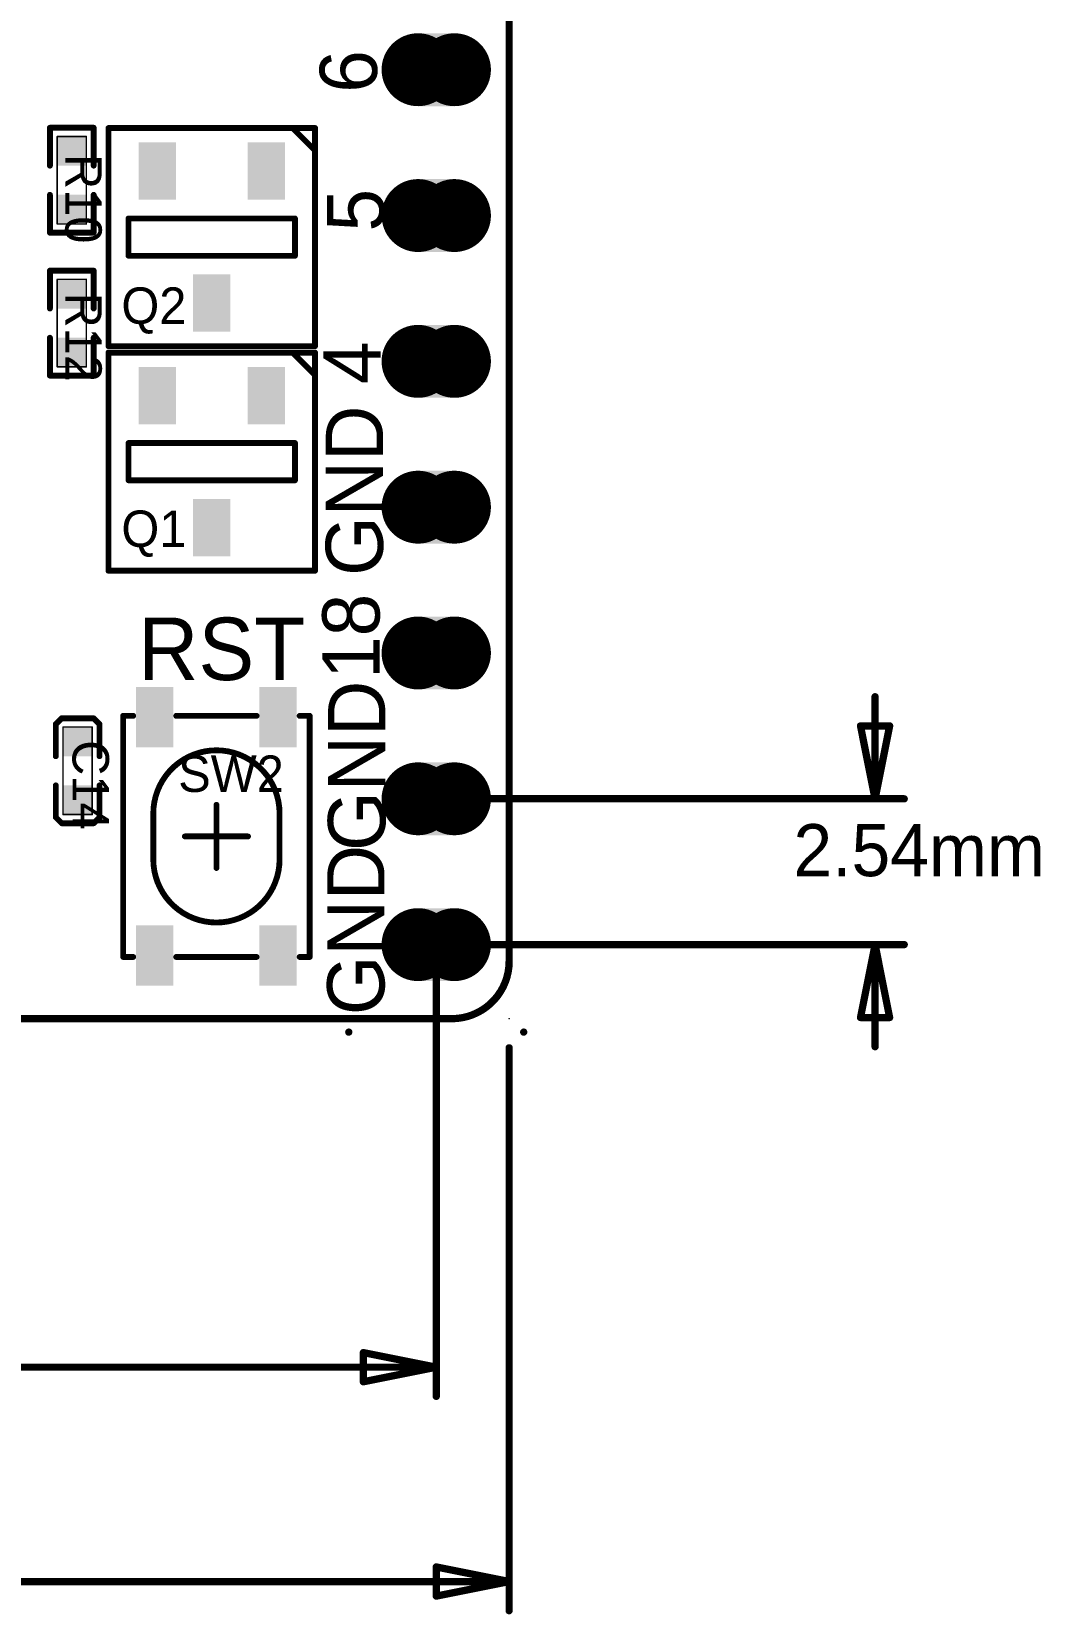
# Model space of a CAD drawing. Extents: x -12.2 to 34.7, y -17.8 to 44.3.
# Drawn here: x 17.08 to 34.66, y -10.38 to 17.19 of the extents above; entities that cross this region are included whole.
import ezdxf
from ezdxf.enums import TextEntityAlignment as Align

# ---------------------------------------------------------------- set-up
doc = ezdxf.new("R2010")
doc.units = 0
doc.header["$MEASUREMENT"] = 0
for name, color, linetype in [('2DLINES_1', 5, 'Continuous'), ('2DLINES_ALL', 2, 'Continuous'), ('BOARD_OUTLINE', 1, 'Continuous'), ('LAYER_125', 3, 'Continuous'), ('LAYNR3', 1, 'Continuous'), ('PADLAYER_TOP', 160, 'Continuous'), ('PLACEMENT_OUTLINE_BOTTOM', 11, 'Continuous'), ('PLACEMENT_OUTLINE_TOP', 6, 'Continuous'), ('TEXT_1', 1, 'Continuous')]:
    doc.layers.add(name, color=color, linetype=linetype)

msp = doc.modelspace()

# ---------------------------------------------------------------- linework, layer by layer
at = {"layer": '2DLINES_1', "const_width": 0.1016}
for points in [[(18.161, 15.5194), (17.399, 15.5194)], [(17.399, 15.5194), (17.399, 14.859)], [(18.161, 14.859), (18.161, 15.5194)], [(18.4184, 15.5144), (18.4184, 11.7144)], [(22.0184, 15.5144), (18.4184, 15.5144)], [(18.4184, 11.7144), (18.4184, 15.5144)], [(18.4184, 15.5144), (22.0184, 15.5144)], [(21.63318, 15.5067), (22.01418, 15.1257)], [(22.0184, 11.7144), (22.0184, 15.5144)], [(22.0184, 15.5144), (22.0184, 11.7144)], [(17.399, 13.6906), (17.399, 14.351)], [(18.161, 14.351), (18.161, 13.6906)], [(18.7684, 13.9394), (18.7684, 13.2894)], [(21.6684, 13.9394), (18.7684, 13.9394)], [(21.6684, 13.2894), (21.6684, 13.9394)], [(18.161, 13.6906), (17.399, 13.6906)], [(18.7684, 13.2894), (21.6684, 13.2894)], [(17.399, 12.3698), (17.399, 13.0302)], [(17.399, 13.0302), (18.161, 13.0302)], [(18.161, 13.0302), (18.161, 12.3698)], [(17.399, 11.8618), (17.399, 11.2014)], [(18.161, 11.2014), (18.161, 11.8618)], [(18.4184, 11.7144), (22.0184, 11.7144)], [(22.0184, 11.7144), (18.4184, 11.7144)], [(18.4184, 11.6028), (18.4184, 7.8028)], [(22.0184, 11.6028), (18.4184, 11.6028)], [(18.4184, 7.8028), (18.4184, 11.6028)], [(18.4184, 11.6028), (22.0184, 11.6028)], [(21.63318, 11.5951), (22.01418, 11.2141)], [(22.0184, 7.8028), (22.0184, 11.6028)], [(22.0184, 11.6028), (22.0184, 7.8028)], [(17.399, 11.2014), (18.161, 11.2014)], [(18.7684, 10.0278), (18.7684, 9.3778)], [(21.6684, 10.0278), (18.7684, 10.0278)], [(21.6684, 9.3778), (21.6684, 10.0278)], [(18.7684, 9.3778), (21.6684, 9.3778)], [(18.4184, 7.8028), (22.0184, 7.8028)], [(22.0184, 7.8028), (18.4184, 7.8028)], [(17.6022, 5.2324), (17.5006, 5.1308)], [(18.161, 5.2324), (17.6022, 5.2324)], [(18.2626, 5.1308), (18.161, 5.2324)], [(18.675, 5.275), (18.675, 1.075)], [(18.675, 5.275), (18.85, 5.275)], [(21, 5.275), (19.6, 5.275)], [(21.75, 5.275), (21.925, 5.275)], [(21.925, 1.075), (21.925, 5.275)], [(17.5006, 5.1308), (17.5006, 4.572)], [(18.2626, 4.572), (18.2626, 5.1308)], [(17.5006, 3.5085), (17.5006, 4.064)], [(18.2626, 4.064), (18.2626, 3.5052)], [(20.3, 2.625), (20.3, 3.725)], [(17.6055, 3.4036), (17.5006, 3.5085)], [(18.16125, 3.4036), (17.6055, 3.4036)], [(18.2626, 3.5052), (18.16125, 3.4036)], [(19.75, 3.175), (20.85, 3.175)], [(18.675, 1.075), (18.85, 1.075)], [(19.6, 1.075), (21, 1.075)], [(21.75, 1.075), (21.925, 1.075)]]:
    msp.add_lwpolyline(points, dxfattribs=at)
at = {"layer": '2DLINES_1', "const_width": 0.0508}
for points in [[(17.3736, 15.5194, 1), (17.4244, 15.5194, 1)], [(17.3736, 15.5194, 1), (17.4244, 15.5194, 1)], [(18.1356, 15.5194, 1), (18.1864, 15.5194, 1)], [(18.1356, 15.5194, 1), (18.1864, 15.5194, 1)], [(18.393, 15.5144, 1), (18.4438, 15.5144, 1)], [(18.393, 15.5144, 1), (18.4438, 15.5144, 1)], [(18.393, 15.5144, 1), (18.4438, 15.5144, 1)], [(18.393, 15.5144, 1), (18.4438, 15.5144, 1)], [(21.60778, 15.5067, 1), (21.65858, 15.5067, 1)], [(21.993, 15.5144, 1), (22.0438, 15.5144, 1)], [(21.993, 15.5144, 1), (22.0438, 15.5144, 1)], [(21.993, 15.5144, 1), (22.0438, 15.5144, 1)], [(21.993, 15.5144, 1), (22.0438, 15.5144, 1)], [(21.98878, 15.1257, 1), (22.03958, 15.1257, 1)], [(17.3736, 14.859, 1), (17.4244, 14.859, 1)], [(18.1356, 14.859, 1), (18.1864, 14.859, 1)], [(17.3736, 14.351, 1), (17.4244, 14.351, 1)], [(18.1356, 14.351, 1), (18.1864, 14.351, 1)], [(18.743, 13.9394, 1), (18.7938, 13.9394, 1)], [(18.743, 13.9394, 1), (18.7938, 13.9394, 1)], [(21.643, 13.9394, 1), (21.6938, 13.9394, 1)], [(21.643, 13.9394, 1), (21.6938, 13.9394, 1)], [(17.3736, 13.6906, 1), (17.4244, 13.6906, 1)], [(17.3736, 13.6906, 1), (17.4244, 13.6906, 1)], [(18.1356, 13.6906, 1), (18.1864, 13.6906, 1)], [(18.1356, 13.6906, 1), (18.1864, 13.6906, 1)], [(18.743, 13.2894, 1), (18.7938, 13.2894, 1)], [(18.743, 13.2894, 1), (18.7938, 13.2894, 1)], [(21.643, 13.2894, 1), (21.6938, 13.2894, 1)], [(21.643, 13.2894, 1), (21.6938, 13.2894, 1)], [(17.3736, 13.0302, 1), (17.4244, 13.0302, 1)], [(17.3736, 13.0302, 1), (17.4244, 13.0302, 1)], [(18.1356, 13.0302, 1), (18.1864, 13.0302, 1)], [(18.1356, 13.0302, 1), (18.1864, 13.0302, 1)], [(17.3736, 12.3698, 1), (17.4244, 12.3698, 1)], [(18.1356, 12.3698, 1), (18.1864, 12.3698, 1)], [(17.3736, 11.8618, 1), (17.4244, 11.8618, 1)], [(18.1356, 11.8618, 1), (18.1864, 11.8618, 1)], [(18.393, 11.7144, 1), (18.4438, 11.7144, 1)], [(18.393, 11.7144, 1), (18.4438, 11.7144, 1)], [(18.393, 11.7144, 1), (18.4438, 11.7144, 1)], [(18.393, 11.7144, 1), (18.4438, 11.7144, 1)], [(18.393, 11.6028, 1), (18.4438, 11.6028, 1)], [(18.393, 11.6028, 1), (18.4438, 11.6028, 1)], [(18.393, 11.6028, 1), (18.4438, 11.6028, 1)], [(18.393, 11.6028, 1), (18.4438, 11.6028, 1)], [(21.60778, 11.5951, 1), (21.65858, 11.5951, 1)], [(21.993, 11.7144, 1), (22.0438, 11.7144, 1)], [(21.993, 11.7144, 1), (22.0438, 11.7144, 1)], [(21.993, 11.7144, 1), (22.0438, 11.7144, 1)], [(21.993, 11.7144, 1), (22.0438, 11.7144, 1)], [(21.993, 11.6028, 1), (22.0438, 11.6028, 1)], [(21.993, 11.6028, 1), (22.0438, 11.6028, 1)], [(21.993, 11.6028, 1), (22.0438, 11.6028, 1)], [(21.993, 11.6028, 1), (22.0438, 11.6028, 1)], [(17.3736, 11.2014, 1), (17.4244, 11.2014, 1)], [(17.3736, 11.2014, 1), (17.4244, 11.2014, 1)], [(18.1356, 11.2014, 1), (18.1864, 11.2014, 1)], [(18.1356, 11.2014, 1), (18.1864, 11.2014, 1)], [(21.98878, 11.2141, 1), (22.03958, 11.2141, 1)], [(18.743, 10.0278, 1), (18.7938, 10.0278, 1)], [(18.743, 10.0278, 1), (18.7938, 10.0278, 1)], [(21.643, 10.0278, 1), (21.6938, 10.0278, 1)], [(21.643, 10.0278, 1), (21.6938, 10.0278, 1)], [(18.743, 9.3778, 1), (18.7938, 9.3778, 1)], [(18.743, 9.3778, 1), (18.7938, 9.3778, 1)], [(21.643, 9.3778, 1), (21.6938, 9.3778, 1)], [(21.643, 9.3778, 1), (21.6938, 9.3778, 1)], [(18.393, 7.8028, 1), (18.4438, 7.8028, 1)], [(18.393, 7.8028, 1), (18.4438, 7.8028, 1)], [(18.393, 7.8028, 1), (18.4438, 7.8028, 1)], [(18.393, 7.8028, 1), (18.4438, 7.8028, 1)], [(21.993, 7.8028, 1), (22.0438, 7.8028, 1)], [(21.993, 7.8028, 1), (22.0438, 7.8028, 1)], [(21.993, 7.8028, 1), (22.0438, 7.8028, 1)], [(21.993, 7.8028, 1), (22.0438, 7.8028, 1)], [(17.5768, 5.2324, 1), (17.6276, 5.2324, 1)], [(17.5768, 5.2324, 1), (17.6276, 5.2324, 1)], [(18.1356, 5.2324, 1), (18.1864, 5.2324, 1)], [(18.1356, 5.2324, 1), (18.1864, 5.2324, 1)], [(18.6496, 5.275, 1), (18.7004, 5.275, 1)], [(18.6496, 5.275, 1), (18.7004, 5.275, 1)], [(18.8246, 5.275, 1), (18.8754, 5.275, 1)], [(19.5746, 5.275, 1), (19.6254, 5.275, 1)], [(20.9746, 5.275, 1), (21.0254, 5.275, 1)], [(21.7246, 5.275, 1), (21.7754, 5.275, 1)], [(21.8996, 5.275, 1), (21.9504, 5.275, 1)], [(21.8996, 5.275, 1), (21.9504, 5.275, 1)], [(17.4752, 5.1308, 1), (17.526, 5.1308, 1)], [(17.4752, 5.1308, 1), (17.526, 5.1308, 1)], [(18.2372, 5.1308, 1), (18.288, 5.1308, 1)], [(18.2372, 5.1308, 1), (18.288, 5.1308, 1)], [(20.2746, 4.675, 1), (20.3254, 4.675, 1)], [(20.2746, 4.675, 1), (20.3254, 4.675, 1)], [(17.4752, 4.572, 1), (17.526, 4.572, 1)], [(18.2372, 4.572, 1), (18.288, 4.572, 1)], [(17.4752, 4.064, 1), (17.526, 4.064, 1)], [(18.2372, 4.064, 1), (18.288, 4.064, 1)], [(19.1746, 3.575, 1), (19.2254, 3.575, 1)], [(19.1746, 3.575, 1), (19.2254, 3.575, 1)], [(20.2746, 3.725, 1), (20.3254, 3.725, 1)], [(21.3746, 3.575, 1), (21.4254, 3.575, 1)], [(21.3746, 3.575, 1), (21.4254, 3.575, 1)], [(17.4752, 3.5085, 1), (17.526, 3.5085, 1)], [(17.4752, 3.5085, 1), (17.526, 3.5085, 1)], [(17.5801, 3.4036, 1), (17.6309, 3.4036, 1)], [(17.5801, 3.4036, 1), (17.6309, 3.4036, 1)], [(18.13585, 3.4036, 1), (18.18665, 3.4036, 1)], [(18.13585, 3.4036, 1), (18.18665, 3.4036, 1)], [(18.2372, 3.5052, 1), (18.288, 3.5052, 1)], [(18.2372, 3.5052, 1), (18.288, 3.5052, 1)], [(19.7246, 3.175, 1), (19.7754, 3.175, 1)], [(20.8246, 3.175, 1), (20.8754, 3.175, 1)], [(19.1746, 2.775, 1), (19.2254, 2.775, 1)], [(19.1746, 2.775, 1), (19.2254, 2.775, 1)], [(21.3746, 2.775, 1), (21.4254, 2.775, 1)], [(21.3746, 2.775, 1), (21.4254, 2.775, 1)], [(20.2746, 2.625, 1), (20.3254, 2.625, 1)], [(20.2746, 1.675, 1), (20.3254, 1.675, 1)], [(20.2746, 1.675, 1), (20.3254, 1.675, 1)], [(18.6496, 1.075, 1), (18.7004, 1.075, 1)], [(18.6496, 1.075, 1), (18.7004, 1.075, 1)], [(18.8246, 1.075, 1), (18.8754, 1.075, 1)], [(19.5746, 1.075, 1), (19.6254, 1.075, 1)], [(20.9746, 1.075, 1), (21.0254, 1.075, 1)], [(21.7246, 1.075, 1), (21.7754, 1.075, 1)], [(21.8996, 1.075, 1), (21.9504, 1.075, 1)], [(21.8996, 1.075, 1), (21.9504, 1.075, 1)]]:
    msp.add_lwpolyline(points, format="xyb", close=True, dxfattribs=at)
at = {"layer": '2DLINES_1', "const_width": 0.1016}
for points in [[(19.2, 3.575, -0.414214), (20.3, 4.675, -0.414214)], [(20.3, 4.675, -0.414214), (21.4, 3.575)], [(19.2, 2.775), (19.2, 3.575, -0.414214)], [(21.4, 3.575), (21.4, 2.775, -0.414214)], [(20.3, 1.675, -0.414214), (19.2, 2.775)], [(21.4, 2.775, -0.414214), (20.3, 1.675, -0.414214)]]:
    msp.add_lwpolyline(points, format="xyb", dxfattribs=at)
at = {"layer": '2DLINES_ALL', "const_width": 0.0254}
for points in [[(24.13, 3.83), (24.13067, 3.83)], [(24.13, 3.83), (24.13067, 3.83)], [(24.13, 1.29), (24.13067, 1.29)], [(24.13, 1.29), (24.13067, 1.29)], [(24.13, 1.29), (24.13067, 1.29)], [(24.13, 1.29), (24.13067, 1.29)], [(25.4, 0), (25.40067, 0)], [(25.4, 0), (25.40067, 0)]]:
    msp.add_lwpolyline(points, dxfattribs=at)
at = {"layer": '2DLINES_ALL', "const_width": 0.0127}
for points in [[(24.12365, 3.83, 1), (24.13635, 3.83, 1)], [(24.12365, 3.83, 1), (24.13635, 3.83, 1)], [(24.12432, 3.83, 1), (24.13702, 3.83, 1)], [(24.12432, 3.83, 1), (24.13702, 3.83, 1)], [(24.12365, 1.29, 1), (24.13635, 1.29, 1)], [(24.12365, 1.29, 1), (24.13635, 1.29, 1)], [(24.12365, 1.29, 1), (24.13635, 1.29, 1)], [(24.12365, 1.29, 1), (24.13635, 1.29, 1)], [(24.12432, 1.29, 1), (24.13702, 1.29, 1)], [(24.12432, 1.29, 1), (24.13702, 1.29, 1)], [(24.12432, 1.29, 1), (24.13702, 1.29, 1)], [(24.12432, 1.29, 1), (24.13702, 1.29, 1)], [(25.39365, 0, 1), (25.40635, 0, 1)], [(25.39365, 0, 1), (25.40635, 0, 1)], [(25.39432, 0, 1), (25.40702, 0, 1)], [(25.39432, 0, 1), (25.40702, 0, 1)]]:
    msp.add_lwpolyline(points, format="xyb", close=True, dxfattribs=at)
at = {"layer": 'BOARD_OUTLINE', "const_width": 0.127}
for points in [[(25.4, 1), (25.4, 37.9128, 0.414214)], [(25.4, 1), (25.4, 37.9128, 0.414214)], [(24.4, 0, 0.414214), (25.4, 1)], [(24.4, 0, 0.414214), (25.4, 1)], [(1, 0), (24.4, 0, 0.414214)], [(1, 0), (24.4, 0, 0.414214)]]:
    msp.add_lwpolyline(points, format="xyb", dxfattribs=at)
at = {"layer": 'BOARD_OUTLINE', "const_width": 0.0635}
for points in [[(25.36825, 1, 1), (25.43175, 1, 1)], [(25.36825, 1, 1), (25.43175, 1, 1)], [(25.36825, 1, 1), (25.43175, 1, 1)], [(25.36825, 1, 1), (25.43175, 1, 1)], [(24.36825, 0, 1), (24.43175, 0, 1)], [(24.36825, 0, 1), (24.43175, 0, 1)], [(24.36825, 0, 1), (24.43175, 0, 1)], [(24.36825, 0, 1), (24.43175, 0, 1)]]:
    msp.add_lwpolyline(points, format="xyb", close=True, dxfattribs=at)
at = {"layer": 'LAYER_125', "const_width": 0.127}
for points in [[(31.7754, 3.83), (31.7754, 5.608)], [(31.7754, 3.83), (31.7754, 5.608)], [(31.7754, 3.83), (31.5214, 5.1)], [(31.5214, 5.1), (32.0294, 5.1)], [(31.7754, 3.83), (31.5214, 5.1)], [(31.5214, 5.1), (32.0294, 5.1)], [(32.0294, 5.1), (31.7754, 3.83)], [(32.0294, 5.1), (31.7754, 3.83)], [(24.638, 3.83), (32.2834, 3.83)], [(24.638, 3.83), (32.2834, 3.83)], [(24.638, 1.29), (32.2834, 1.29)], [(24.638, 1.29), (32.2834, 1.29)], [(31.5214, 0.02), (31.7754, 1.29)], [(31.5214, 0.02), (31.7754, 1.29)], [(31.7754, 1.29), (31.7754, -0.488)], [(31.7754, 1.29), (32.0294, 0.02)], [(31.7754, 1.29), (31.7754, -0.488)], [(31.7754, 1.29), (32.0294, 0.02)], [(24.13, 0.782), (24.13, -6.5786)], [(24.13, 0.782), (24.13, -6.5786)], [(32.0294, 0.02), (31.5214, 0.02)], [(32.0294, 0.02), (31.5214, 0.02)], [(25.4, -0.508), (25.4, -10.3124)], [(25.4, -0.508), (25.4, -10.3124)], [(22.86, -6.3246), (22.86, -5.8166)], [(22.86, -5.8166), (24.13, -6.0706)], [(22.86, -6.3246), (22.86, -5.8166)], [(22.86, -5.8166), (24.13, -6.0706)], [(24.13, -6.0706), (15.75666, -6.0706)], [(24.13, -6.0706), (15.75666, -6.0706)], [(24.13, -6.0706), (22.86, -6.3246)], [(24.13, -6.0706), (22.86, -6.3246)], [(24.13, -10.0584), (24.13, -9.5504)], [(24.13, -9.5504), (25.4, -9.8044)], [(24.13, -10.0584), (24.13, -9.5504)], [(24.13, -9.5504), (25.4, -9.8044)], [(25.4, -9.8044), (15.79995, -9.8044)], [(25.4, -9.8044), (15.79995, -9.8044)], [(25.4, -9.8044), (24.13, -10.0584)], [(25.4, -9.8044), (24.13, -10.0584)]]:
    msp.add_lwpolyline(points, dxfattribs=at)
at = {"layer": 'LAYER_125', "const_width": 0.0635}
for points in [[(31.74365, 5.608, 1), (31.80715, 5.608, 1)], [(31.74365, 5.608, 1), (31.80715, 5.608, 1)], [(31.48965, 5.1, 1), (31.55315, 5.1, 1)], [(31.48965, 5.1, 1), (31.55315, 5.1, 1)], [(31.48965, 5.1, 1), (31.55315, 5.1, 1)], [(31.48965, 5.1, 1), (31.55315, 5.1, 1)], [(31.99765, 5.1, 1), (32.06115, 5.1, 1)], [(31.99765, 5.1, 1), (32.06115, 5.1, 1)], [(31.99765, 5.1, 1), (32.06115, 5.1, 1)], [(31.99765, 5.1, 1), (32.06115, 5.1, 1)], [(24.60625, 3.83, 1), (24.66975, 3.83, 1)], [(24.60625, 3.83, 1), (24.66975, 3.83, 1)], [(31.74365, 3.83, 1), (31.80715, 3.83, 1)], [(31.74365, 3.83, 1), (31.80715, 3.83, 1)], [(31.74365, 3.83, 1), (31.80715, 3.83, 1)], [(31.74365, 3.83, 1), (31.80715, 3.83, 1)], [(31.74365, 3.83, 1), (31.80715, 3.83, 1)], [(31.74365, 3.83, 1), (31.80715, 3.83, 1)], [(32.25165, 3.83, 1), (32.31515, 3.83, 1)], [(32.25165, 3.83, 1), (32.31515, 3.83, 1)], [(24.60625, 1.29, 1), (24.66975, 1.29, 1)], [(24.60625, 1.29, 1), (24.66975, 1.29, 1)], [(31.74365, 1.29, 1), (31.80715, 1.29, 1)], [(31.74365, 1.29, 1), (31.80715, 1.29, 1)], [(31.74365, 1.29, 1), (31.80715, 1.29, 1)], [(31.74365, 1.29, 1), (31.80715, 1.29, 1)], [(31.74365, 1.29, 1), (31.80715, 1.29, 1)], [(31.74365, 1.29, 1), (31.80715, 1.29, 1)], [(32.25165, 1.29, 1), (32.31515, 1.29, 1)], [(32.25165, 1.29, 1), (32.31515, 1.29, 1)], [(24.09825, 0.782, 1), (24.16175, 0.782, 1)], [(24.09825, 0.782, 1), (24.16175, 0.782, 1)], [(31.48965, 0.02, 1), (31.55315, 0.02, 1)], [(31.48965, 0.02, 1), (31.55315, 0.02, 1)], [(31.48965, 0.02, 1), (31.55315, 0.02, 1)], [(31.48965, 0.02, 1), (31.55315, 0.02, 1)], [(31.99765, 0.02, 1), (32.06115, 0.02, 1)], [(31.99765, 0.02, 1), (32.06115, 0.02, 1)], [(31.99765, 0.02, 1), (32.06115, 0.02, 1)], [(31.99765, 0.02, 1), (32.06115, 0.02, 1)], [(25.36825, -0.508, 1), (25.43175, -0.508, 1)], [(25.36825, -0.508, 1), (25.43175, -0.508, 1)], [(31.74365, -0.488, 1), (31.80715, -0.488, 1)], [(31.74365, -0.488, 1), (31.80715, -0.488, 1)], [(22.82825, -5.8166, 1), (22.89175, -5.8166, 1)], [(22.82825, -5.8166, 1), (22.89175, -5.8166, 1)], [(22.82825, -5.8166, 1), (22.89175, -5.8166, 1)], [(22.82825, -5.8166, 1), (22.89175, -5.8166, 1)], [(24.09825, -6.0706, 1), (24.16175, -6.0706, 1)], [(24.09825, -6.0706, 1), (24.16175, -6.0706, 1)], [(24.09825, -6.0706, 1), (24.16175, -6.0706, 1)], [(24.09825, -6.0706, 1), (24.16175, -6.0706, 1)], [(24.09825, -6.0706, 1), (24.16175, -6.0706, 1)], [(24.09825, -6.0706, 1), (24.16175, -6.0706, 1)], [(22.82825, -6.3246, 1), (22.89175, -6.3246, 1)], [(22.82825, -6.3246, 1), (22.89175, -6.3246, 1)], [(22.82825, -6.3246, 1), (22.89175, -6.3246, 1)], [(22.82825, -6.3246, 1), (22.89175, -6.3246, 1)], [(24.09825, -6.5786, 1), (24.16175, -6.5786, 1)], [(24.09825, -6.5786, 1), (24.16175, -6.5786, 1)], [(24.09825, -9.5504, 1), (24.16175, -9.5504, 1)], [(24.09825, -9.5504, 1), (24.16175, -9.5504, 1)], [(24.09825, -9.5504, 1), (24.16175, -9.5504, 1)], [(24.09825, -9.5504, 1), (24.16175, -9.5504, 1)], [(25.36825, -9.8044, 1), (25.43175, -9.8044, 1)], [(25.36825, -9.8044, 1), (25.43175, -9.8044, 1)], [(25.36825, -9.8044, 1), (25.43175, -9.8044, 1)], [(25.36825, -9.8044, 1), (25.43175, -9.8044, 1)], [(25.36825, -9.8044, 1), (25.43175, -9.8044, 1)], [(25.36825, -9.8044, 1), (25.43175, -9.8044, 1)], [(24.09825, -10.0584, 1), (24.16175, -10.0584, 1)], [(24.09825, -10.0584, 1), (24.16175, -10.0584, 1)], [(24.09825, -10.0584, 1), (24.16175, -10.0584, 1)], [(24.09825, -10.0584, 1), (24.16175, -10.0584, 1)], [(25.36825, -10.3124, 1), (25.43175, -10.3124, 1)], [(25.36825, -10.3124, 1), (25.43175, -10.3124, 1)]]:
    msp.add_lwpolyline(points, format="xyb", close=True, dxfattribs=at)
at = {"layer": 'PADLAYER_TOP', "const_width": 0.635}
for points in [[(23.495, 16.53, 1), (24.13, 16.53, 1)], [(24.13, 16.53, 1), (24.765, 16.53, 1)], [(23.495, 13.99, 1), (24.13, 13.99, 1)], [(24.13, 13.99, 1), (24.765, 13.99, 1)], [(23.495, 11.45, 1), (24.13, 11.45, 1)], [(24.13, 11.45, 1), (24.765, 11.45, 1)], [(23.495, 8.91, 1), (24.13, 8.91, 1)], [(24.13, 8.91, 1), (24.765, 8.91, 1)], [(23.495, 6.37, 1), (24.13, 6.37, 1)], [(24.13, 6.37, 1), (24.765, 6.37, 1)], [(23.495, 3.83, 1), (24.13, 3.83, 1)], [(24.13, 3.83, 1), (24.765, 3.83, 1)], [(23.495, 1.29, 1), (24.13, 1.29, 1)], [(24.13, 1.29, 1), (24.765, 1.29, 1)]]:
    msp.add_lwpolyline(points, format="xyb", close=True, dxfattribs=at)
at = {"layer": 'PADLAYER_TOP'}
for points in [[(24.4475, 17.165), (23.8125, 17.165), (24.4475, 15.895), (23.8125, 15.895)], [(17.526, 15.367), (17.526, 14.859), (18.034, 15.367), (18.034, 14.859)], [(18.9434, 15.26451), (18.9434, 14.26451), (19.5934, 15.26451), (19.5934, 14.26451)], [(20.8434, 15.26451), (20.8434, 14.26451), (21.4934, 15.26451), (21.4934, 14.26451)], [(24.4475, 14.625), (23.8125, 14.625), (24.4475, 13.355), (23.8125, 13.355)], [(17.526, 14.351), (17.526, 13.843), (18.034, 14.351), (18.034, 13.843)], [(19.8934, 12.96429), (19.8934, 11.96429), (20.5434, 12.96429), (20.5434, 11.96429)], [(18.034, 12.3698), (18.034, 12.8778), (17.526, 12.3698), (17.526, 12.8778)], [(18.034, 11.3538), (18.034, 11.8618), (17.526, 11.3538), (17.526, 11.8618)], [(24.4475, 12.085), (23.8125, 12.085), (24.4475, 10.815), (23.8125, 10.815)], [(18.9434, 11.35291), (18.9434, 10.35291), (19.5934, 11.35291), (19.5934, 10.35291)], [(20.8434, 11.35291), (20.8434, 10.35291), (21.4934, 11.35291), (21.4934, 10.35291)], [(24.4475, 9.545), (23.8125, 9.545), (24.4475, 8.275), (23.8125, 8.275)], [(19.8934, 9.05269), (19.8934, 8.05269), (20.5434, 9.05269), (20.5434, 8.05269)], [(24.4475, 7.005), (23.8125, 7.005), (24.4475, 5.735), (23.8125, 5.735)], [(19.55, 4.725), (19.55, 5.775), (18.9, 4.725), (18.9, 5.775)], [(21.7, 4.725), (21.7, 5.775), (21.05, 4.725), (21.05, 5.775)], [(17.6276, 5.08), (17.6276, 4.572), (18.1356, 5.08), (18.1356, 4.572)], [(24.4475, 4.465), (23.8125, 4.465), (24.4475, 3.195), (23.8125, 3.195)], [(17.6276, 4.064), (17.6276, 3.556), (18.1356, 4.064), (18.1356, 3.556)], [(24.4475, 1.925), (23.8125, 1.925), (24.4475, 0.655), (23.8125, 0.655)], [(19.55, 0.575), (19.55, 1.625), (18.9, 0.575), (18.9, 1.625)], [(21.7, 0.575), (21.7, 1.625), (21.05, 0.575), (21.05, 1.625)]]:
    msp.add_solid(points, dxfattribs=at)
at = {"layer": 'PLACEMENT_OUTLINE_BOTTOM', "const_width": 0.0635}
for points in [[(22.57425, -0.234, 1), (22.63775, -0.234, 1)], [(22.57425, -0.234, 1), (22.63775, -0.234, 1)], [(25.62225, -0.234, 1), (25.68575, -0.234, 1)], [(25.62225, -0.234, 1), (25.68575, -0.234, 1)]]:
    msp.add_lwpolyline(points, format="xyb", close=True, dxfattribs=at)
at = {"layer": 'PLACEMENT_OUTLINE_TOP'}
for points, const_width in [([(18.4184, 15.5144), (18.4184, 11.7144)], 0.1016), ([(22.0184, 15.5144), (18.4184, 15.5144)], 0.1016), ([(18.4184, 11.7144), (18.4184, 15.5144)], 0.1016), ([(18.4184, 15.5144), (22.0184, 15.5144)], 0.1016), ([(22.0184, 11.7144), (22.0184, 15.5144)], 0.1016), ([(22.0184, 15.5144), (22.0184, 11.7144)], 0.1016), ([(17.526, 15.367), (18.034, 15.367)], 0.0254), ([(17.526, 13.843), (17.526, 15.367)], 0.0254), ([(18.034, 15.367), (18.034, 13.843)], 0.0254), ([(18.034, 13.843), (17.526, 13.843)], 0.0254), ([(18.7684, 13.9394), (18.7684, 13.2894)], 0.1016), ([(21.6684, 13.9394), (18.7684, 13.9394)], 0.1016), ([(21.6684, 13.2894), (21.6684, 13.9394)], 0.1016), ([(18.7684, 13.2894), (21.6684, 13.2894)], 0.1016), ([(17.526, 11.3538), (17.526, 12.8778)], 0.0254), ([(17.526, 12.8778), (18.034, 12.8778)], 0.0254), ([(18.034, 12.8778), (18.034, 11.3538)], 0.0254), ([(18.4184, 11.7144), (22.0184, 11.7144)], 0.1016), ([(22.0184, 11.7144), (18.4184, 11.7144)], 0.1016), ([(18.4184, 11.6028), (18.4184, 7.8028)], 0.1016), ([(22.0184, 11.6028), (18.4184, 11.6028)], 0.1016), ([(18.4184, 7.8028), (18.4184, 11.6028)], 0.1016), ([(18.4184, 11.6028), (22.0184, 11.6028)], 0.1016), ([(22.0184, 7.8028), (22.0184, 11.6028)], 0.1016), ([(22.0184, 11.6028), (22.0184, 7.8028)], 0.1016), ([(18.034, 11.3538), (17.526, 11.3538)], 0.0254), ([(18.7684, 10.0278), (18.7684, 9.3778)], 0.1016), ([(21.6684, 10.0278), (18.7684, 10.0278)], 0.1016), ([(21.6684, 9.3778), (21.6684, 10.0278)], 0.1016), ([(18.7684, 9.3778), (21.6684, 9.3778)], 0.1016), ([(18.4184, 7.8028), (22.0184, 7.8028)], 0.1016), ([(22.0184, 7.8028), (18.4184, 7.8028)], 0.1016), ([(17.6276, 5.08), (18.1356, 5.08)], 0.0254), ([(17.6276, 3.556), (17.6276, 5.08)], 0.0254), ([(18.1356, 5.08), (18.1356, 3.556)], 0.0254), ([(18.1356, 3.556), (17.6276, 3.556)], 0.0254)]:
    msp.add_lwpolyline(points, dxfattribs=dict(at, const_width=const_width))
for points, const_width in [([(18.393, 15.5144, 1), (18.4438, 15.5144, 1)], 0.0508), ([(18.393, 15.5144, 1), (18.4438, 15.5144, 1)], 0.0508), ([(18.393, 15.5144, 1), (18.4438, 15.5144, 1)], 0.0508), ([(18.393, 15.5144, 1), (18.4438, 15.5144, 1)], 0.0508), ([(21.993, 15.5144, 1), (22.0438, 15.5144, 1)], 0.0508), ([(21.993, 15.5144, 1), (22.0438, 15.5144, 1)], 0.0508), ([(21.993, 15.5144, 1), (22.0438, 15.5144, 1)], 0.0508), ([(21.993, 15.5144, 1), (22.0438, 15.5144, 1)], 0.0508), ([(17.51965, 15.367, 1), (17.53235, 15.367, 1)], 0.0127), ([(17.51965, 15.367, 1), (17.53235, 15.367, 1)], 0.0127), ([(18.02765, 15.367, 1), (18.04035, 15.367, 1)], 0.0127), ([(18.02765, 15.367, 1), (18.04035, 15.367, 1)], 0.0127), ([(17.51965, 13.843, 1), (17.53235, 13.843, 1)], 0.0127), ([(17.51965, 13.843, 1), (17.53235, 13.843, 1)], 0.0127), ([(18.02765, 13.843, 1), (18.04035, 13.843, 1)], 0.0127), ([(18.02765, 13.843, 1), (18.04035, 13.843, 1)], 0.0127), ([(18.743, 13.9394, 1), (18.7938, 13.9394, 1)], 0.0508), ([(18.743, 13.9394, 1), (18.7938, 13.9394, 1)], 0.0508), ([(21.643, 13.9394, 1), (21.6938, 13.9394, 1)], 0.0508), ([(21.643, 13.9394, 1), (21.6938, 13.9394, 1)], 0.0508), ([(18.743, 13.2894, 1), (18.7938, 13.2894, 1)], 0.0508), ([(18.743, 13.2894, 1), (18.7938, 13.2894, 1)], 0.0508), ([(21.643, 13.2894, 1), (21.6938, 13.2894, 1)], 0.0508), ([(21.643, 13.2894, 1), (21.6938, 13.2894, 1)], 0.0508), ([(17.51965, 12.8778, 1), (17.53235, 12.8778, 1)], 0.0127), ([(17.51965, 12.8778, 1), (17.53235, 12.8778, 1)], 0.0127), ([(18.02765, 12.8778, 1), (18.04035, 12.8778, 1)], 0.0127), ([(18.02765, 12.8778, 1), (18.04035, 12.8778, 1)], 0.0127), ([(18.393, 11.7144, 1), (18.4438, 11.7144, 1)], 0.0508), ([(18.393, 11.7144, 1), (18.4438, 11.7144, 1)], 0.0508), ([(18.393, 11.7144, 1), (18.4438, 11.7144, 1)], 0.0508), ([(18.393, 11.7144, 1), (18.4438, 11.7144, 1)], 0.0508), ([(18.393, 11.6028, 1), (18.4438, 11.6028, 1)], 0.0508), ([(18.393, 11.6028, 1), (18.4438, 11.6028, 1)], 0.0508), ([(18.393, 11.6028, 1), (18.4438, 11.6028, 1)], 0.0508), ([(18.393, 11.6028, 1), (18.4438, 11.6028, 1)], 0.0508), ([(21.993, 11.7144, 1), (22.0438, 11.7144, 1)], 0.0508), ([(21.993, 11.7144, 1), (22.0438, 11.7144, 1)], 0.0508), ([(21.993, 11.7144, 1), (22.0438, 11.7144, 1)], 0.0508), ([(21.993, 11.7144, 1), (22.0438, 11.7144, 1)], 0.0508), ([(21.993, 11.6028, 1), (22.0438, 11.6028, 1)], 0.0508), ([(21.993, 11.6028, 1), (22.0438, 11.6028, 1)], 0.0508), ([(21.993, 11.6028, 1), (22.0438, 11.6028, 1)], 0.0508), ([(21.993, 11.6028, 1), (22.0438, 11.6028, 1)], 0.0508), ([(17.51965, 11.3538, 1), (17.53235, 11.3538, 1)], 0.0127), ([(17.51965, 11.3538, 1), (17.53235, 11.3538, 1)], 0.0127), ([(18.02765, 11.3538, 1), (18.04035, 11.3538, 1)], 0.0127), ([(18.02765, 11.3538, 1), (18.04035, 11.3538, 1)], 0.0127), ([(18.743, 10.0278, 1), (18.7938, 10.0278, 1)], 0.0508), ([(18.743, 10.0278, 1), (18.7938, 10.0278, 1)], 0.0508), ([(21.643, 10.0278, 1), (21.6938, 10.0278, 1)], 0.0508), ([(21.643, 10.0278, 1), (21.6938, 10.0278, 1)], 0.0508), ([(18.743, 9.3778, 1), (18.7938, 9.3778, 1)], 0.0508), ([(18.743, 9.3778, 1), (18.7938, 9.3778, 1)], 0.0508), ([(21.643, 9.3778, 1), (21.6938, 9.3778, 1)], 0.0508), ([(21.643, 9.3778, 1), (21.6938, 9.3778, 1)], 0.0508), ([(18.393, 7.8028, 1), (18.4438, 7.8028, 1)], 0.0508), ([(18.393, 7.8028, 1), (18.4438, 7.8028, 1)], 0.0508), ([(18.393, 7.8028, 1), (18.4438, 7.8028, 1)], 0.0508), ([(18.393, 7.8028, 1), (18.4438, 7.8028, 1)], 0.0508), ([(21.993, 7.8028, 1), (22.0438, 7.8028, 1)], 0.0508), ([(21.993, 7.8028, 1), (22.0438, 7.8028, 1)], 0.0508), ([(21.993, 7.8028, 1), (22.0438, 7.8028, 1)], 0.0508), ([(21.993, 7.8028, 1), (22.0438, 7.8028, 1)], 0.0508), ([(17.62125, 5.08, 1), (17.63395, 5.08, 1)], 0.0127), ([(17.62125, 5.08, 1), (17.63395, 5.08, 1)], 0.0127), ([(18.12925, 5.08, 1), (18.14195, 5.08, 1)], 0.0127), ([(18.12925, 5.08, 1), (18.14195, 5.08, 1)], 0.0127), ([(20.2746, 4.675, 1), (20.3254, 4.675, 1)], 0.0508), ([(20.2746, 4.675, 1), (20.3254, 4.675, 1)], 0.0508), ([(19.1746, 3.575, 1), (19.2254, 3.575, 1)], 0.0508), ([(19.1746, 3.575, 1), (19.2254, 3.575, 1)], 0.0508), ([(21.3746, 3.575, 1), (21.4254, 3.575, 1)], 0.0508), ([(21.3746, 3.575, 1), (21.4254, 3.575, 1)], 0.0508), ([(17.62125, 3.556, 1), (17.63395, 3.556, 1)], 0.0127), ([(17.62125, 3.556, 1), (17.63395, 3.556, 1)], 0.0127), ([(18.12925, 3.556, 1), (18.14195, 3.556, 1)], 0.0127), ([(18.12925, 3.556, 1), (18.14195, 3.556, 1)], 0.0127), ([(19.1746, 2.775, 1), (19.2254, 2.775, 1)], 0.0508), ([(19.1746, 2.775, 1), (19.2254, 2.775, 1)], 0.0508), ([(21.3746, 2.775, 1), (21.4254, 2.775, 1)], 0.0508), ([(21.3746, 2.775, 1), (21.4254, 2.775, 1)], 0.0508), ([(20.2746, 1.675, 1), (20.3254, 1.675, 1)], 0.0508), ([(20.2746, 1.675, 1), (20.3254, 1.675, 1)], 0.0508)]:
    msp.add_lwpolyline(points, format="xyb", close=True, dxfattribs=dict(at, const_width=const_width))
at = {"layer": 'PLACEMENT_OUTLINE_TOP', "const_width": 0.1016}
for points in [[(19.2, 3.575, -0.414214), (20.3, 4.675, -0.414214)], [(20.3, 4.675, -0.414214), (21.4, 3.575)], [(19.2, 2.775), (19.2, 3.575, -0.414214)], [(21.4, 3.575), (21.4, 2.775, -0.414214)], [(20.3, 1.675, -0.414214), (19.2, 2.775)], [(21.4, 2.775, -0.414214), (20.3, 1.675, -0.414214)]]:
    msp.add_lwpolyline(points, format="xyb", dxfattribs=at)

# ---------------------------------------------------------------- texts
at = {"layer": 'LAYER_125'}
msp.add_text('2.54mm', height=0.907148, dxfattribs=at).set_placement((30.353, 2.2098), align=Align.BOTTOM_LEFT)
at = {"layer": 'LAYNR3'}
for s, height, p in [('6', 0.99786, (23.39715, 16.129)), ('5', 0.99786, (23.52286, 13.71154)), ('4', 0.99786, (23.46001, 11.05346)), ('GND', 0.997863, (23.50143, 7.7137)), ('18', 0.997863, (23.44167, 5.91724)), ('GND', 0.997863, (23.54077, 2.92131)), ('GND', 0.997863, (23.52734, 0.06163))]:
    msp.add_text(s, height=height, rotation=89.999982, dxfattribs=at).set_placement(p, align=Align.BOTTOM_LEFT)
msp.add_text('RST', height=1.088577, dxfattribs=at).set_placement((18.93517, 5.57113), align=Align.BOTTOM_LEFT)
at = {"layer": 'TEXT_1'}
for s, rotation, p in [('R10', 270.000001, (17.4752, 15.0622)), ('Q2', 359.999982, (18.6436, 11.9126)), ('R12', 270.000002, (17.4752, 12.6492)), ('Q1', 359.999982, (18.6436, 8.0264)), ('C14', 270.000001, (17.6022, 4.8514)), ('SW2', 359.999983, (19.6342, 3.7592))]:
    msp.add_text(s, height=0.635003, rotation=rotation, dxfattribs=at).set_placement(p, align=Align.BOTTOM_LEFT)

doc.saveas('drawing.dxf')
